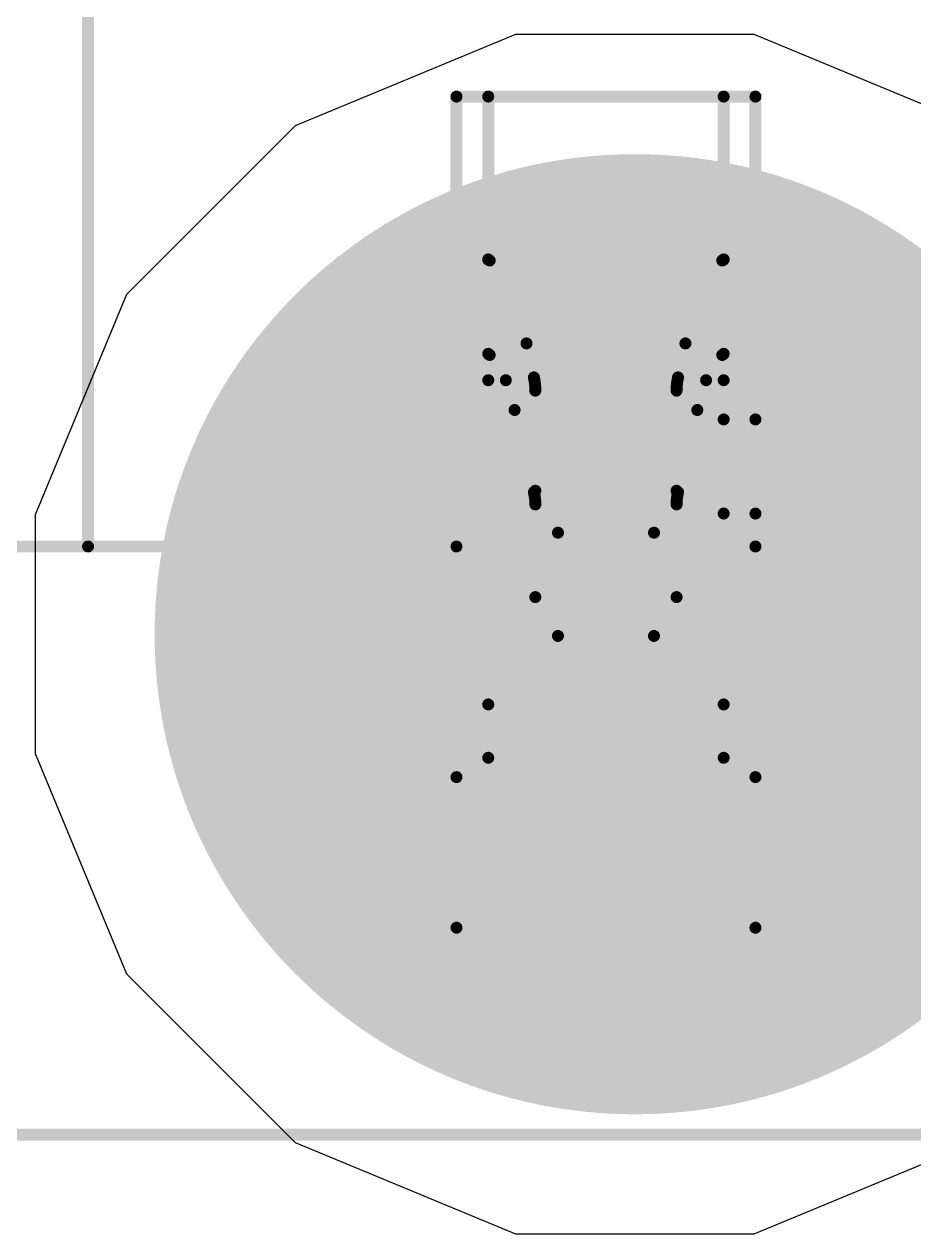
# Model space of a CAD drawing. Header units: inches. Extents: x -6 to 5433, y -4 to 5447.
# Drawn here: x 5.422 to 6.367, y 26.19 to 27.475 of the extents above; entities that cross this region are included whole.
import ezdxf

# ---------------------------------------------------------------- set-up
doc = ezdxf.new("R2010")
doc.units = ezdxf.units.IN
for name, color, linetype in [('Bottom Layer', 5, 'Continuous'), ('Bottom Solder', 6, 'Continuous'), ('Drill Drawing', 1, 'Continuous'), ('Ground', 16, 'Continuous'), ('Mechanical 4', 56, 'Continuous'), ('Pad Holes', 156, 'Continuous'), ('Power', 76, 'Continuous'), ('Top Layer', 1, 'Continuous'), ('Top Solder', 216, 'Continuous')]:
    doc.layers.add(name, color=color, linetype=linetype)

# ---------------------------------------------------------------- blocks, each defined once
blk = doc.blocks.new('QTH_030_01_L_D_A_K_TR_154')
at = {"layer": 'Bottom Solder'}
h = blk.add_hatch(color=6, dxfattribs=at)
edge = h.paths.add_edge_path()
edge.add_arc((9.2399993, 2.03000102), 0.1016, 0, 360)
at = {"layer": 'Pad Holes'}
h = blk.add_hatch(color=7, dxfattribs=at)
edge = h.paths.add_edge_path()
edge.add_arc((9.2399993, 2.03000102), 0.50999898, 0, 360)
at = {"layer": 'Top Solder'}
h = blk.add_hatch(color=216, dxfattribs=at)
edge = h.paths.add_edge_path()
edge.add_arc((9.2399993, 2.03000102), 0.1016, 0, 360)

msp = doc.modelspace()

# ---------------------------------------------------------------- linework, layer by layer
at = {"layer": 'Bottom Layer'}
for p, q in [((5.9438921, 27.46374492), (5.70977014, 27.36676772)), ((6.197307899999999, 27.46374492), (5.9438921, 27.46374492)), ((6.431429859999999, 27.36676772), (6.197307899999999, 27.46374492)), ((5.70977014, 27.36676772), (5.53057822, 27.1875758)), ((5.53057822, 27.1875758), (5.43360102, 26.95345384)), ((5.43360102, 26.95345384), (5.43360102, 26.70003804)), ((5.43360102, 26.70003804), (5.53057822, 26.46591608)), ((5.53057822, 26.46591608), (5.70977014, 26.28672416)), ((5.70977014, 26.28672416), (5.9438921, 26.18974696)), ((6.197307899999999, 26.18974696), (6.431429859999999, 26.28672416)), ((5.9438921, 26.18974696), (6.197307899999999, 26.18974696))]:
    msp.add_line(p, q, dxfattribs=at)
at = {"layer": 'Drill Drawing'}
for points in [[(5.9436, 26.95374594, 0.0508, 0.0508, 0), (5.9436, 27.08074594, 0.0508, 0.0508, 0)], [(5.9436, 27.08074594, 0.0508, 0.0508, 0), (6.1976, 27.08074594, 0.0508, 0.0508, 0)], [(6.1976, 26.95374594, 0.0508, 0.0508, 0), (6.1976, 27.08074594, 0.0508, 0.0508, 0)], [(5.8166, 26.69974594, 0.0508, 0.0508, 0), (5.8166, 26.95374594, 0.0508, 0.0508, 0)], [(5.8166, 26.95374594, 0.0508, 0.0508, 0), (5.9436, 26.95374594, 0.0508, 0.0508, 0)], [(6.1976, 26.95374594, 0.0508, 0.0508, 0), (6.324599999999999, 26.95374594, 0.0508, 0.0508, 0)], [(6.324599999999999, 26.69974594, 0.0508, 0.0508, 0), (6.324599999999999, 26.95374594, 0.0508, 0.0508, 0)], [(5.8166, 26.69974594, 0.0508, 0.0508, 0), (5.9436, 26.69974594, 0.0508, 0.0508, 0)], [(5.9436, 26.57274594, 0.0508, 0.0508, 0), (5.9436, 26.69974594, 0.0508, 0.0508, 0)], [(6.1976, 26.69974594, 0.0508, 0.0508, 0), (6.324599999999999, 26.69974594, 0.0508, 0.0508, 0)], [(6.1976, 26.57274594, 0.0508, 0.0508, 0), (6.1976, 26.69974594, 0.0508, 0.0508, 0)], [(5.9436, 26.57274594, 0.0508, 0.0508, 0), (6.1976, 26.57274594, 0.0508, 0.0508, 0)]]:
    msp.add_lwpolyline(points, format="xyseb", dxfattribs=at)
for points in [[(5.9309, 27.08074594, 0.0254, 0.0254, 1), (5.9563, 27.08074594, 0.0254, 0.0254, 1)], [(5.9309, 27.08074594, 0.0254, 0.0254, 1), (5.9563, 27.08074594, 0.0254, 0.0254, 1)], [(6.1849, 27.08074594, 0.0254, 0.0254, 1), (6.210299999999999, 27.08074594, 0.0254, 0.0254, 1)], [(6.1849, 27.08074594, 0.0254, 0.0254, 1), (6.210299999999999, 27.08074594, 0.0254, 0.0254, 1)], [(5.8039, 26.95374594, 0.0254, 0.0254, 1), (5.8293, 26.95374594, 0.0254, 0.0254, 1)], [(5.8039, 26.95374594, 0.0254, 0.0254, 1), (5.8293, 26.95374594, 0.0254, 0.0254, 1)], [(5.9309, 26.95374594, 0.0254, 0.0254, 1), (5.9563, 26.95374594, 0.0254, 0.0254, 1)], [(5.9309, 26.95374594, 0.0254, 0.0254, 1), (5.9563, 26.95374594, 0.0254, 0.0254, 1)], [(6.1849, 26.95374594, 0.0254, 0.0254, 1), (6.210299999999999, 26.95374594, 0.0254, 0.0254, 1)], [(6.1849, 26.95374594, 0.0254, 0.0254, 1), (6.210299999999999, 26.95374594, 0.0254, 0.0254, 1)], [(6.3119, 26.95374594, 0.0254, 0.0254, 1), (6.3373, 26.95374594, 0.0254, 0.0254, 1)], [(6.3119, 26.95374594, 0.0254, 0.0254, 1), (6.3373, 26.95374594, 0.0254, 0.0254, 1)], [(5.8039, 26.69974594, 0.0254, 0.0254, 1), (5.8293, 26.69974594, 0.0254, 0.0254, 1)], [(5.8039, 26.69974594, 0.0254, 0.0254, 1), (5.8293, 26.69974594, 0.0254, 0.0254, 1)], [(5.9309, 26.69974594, 0.0254, 0.0254, 1), (5.9563, 26.69974594, 0.0254, 0.0254, 1)], [(5.9309, 26.69974594, 0.0254, 0.0254, 1), (5.9563, 26.69974594, 0.0254, 0.0254, 1)], [(6.1849, 26.69974594, 0.0254, 0.0254, 1), (6.210299999999999, 26.69974594, 0.0254, 0.0254, 1)], [(6.1849, 26.69974594, 0.0254, 0.0254, 1), (6.210299999999999, 26.69974594, 0.0254, 0.0254, 1)], [(6.3119, 26.69974594, 0.0254, 0.0254, 1), (6.3373, 26.69974594, 0.0254, 0.0254, 1)], [(6.3119, 26.69974594, 0.0254, 0.0254, 1), (6.3373, 26.69974594, 0.0254, 0.0254, 1)], [(5.9309, 26.57274594, 0.0254, 0.0254, 1), (5.9563, 26.57274594, 0.0254, 0.0254, 1)], [(5.9309, 26.57274594, 0.0254, 0.0254, 1), (5.9563, 26.57274594, 0.0254, 0.0254, 1)], [(6.1849, 26.57274594, 0.0254, 0.0254, 1), (6.210299999999999, 26.57274594, 0.0254, 0.0254, 1)], [(6.1849, 26.57274594, 0.0254, 0.0254, 1), (6.210299999999999, 26.57274594, 0.0254, 0.0254, 1)]]:
    msp.add_lwpolyline(points, format="xyseb", close=True, dxfattribs=at)
at = {"layer": 'Ground'}
for p, q in [((5.9438921, 27.46374492), (5.70977014, 27.36676772)), ((6.197307899999999, 27.46374492), (5.9438921, 27.46374492)), ((6.431429859999999, 27.36676772), (6.197307899999999, 27.46374492)), ((5.70977014, 27.36676772), (5.53057822, 27.1875758)), ((5.53057822, 27.1875758), (5.43360102, 26.95345384)), ((5.43360102, 26.95345384), (5.43360102, 26.70003804)), ((5.43360102, 26.70003804), (5.53057822, 26.46591608)), ((5.53057822, 26.46591608), (5.70977014, 26.28672416)), ((5.70977014, 26.28672416), (5.9438921, 26.18974696)), ((6.197307899999999, 26.18974696), (6.431429859999999, 26.28672416)), ((5.9438921, 26.18974696), (6.197307899999999, 26.18974696))]:
    msp.add_line(p, q, dxfattribs=at)
at = {"layer": 'Mechanical 4'}
for points in [[(5.4899052, 26.91994615999999, 0.0127, 0.0127, 0), (5.4899052, 28.06494514, 0.0127, 0.0127, 0)], [(5.8811541, 26.5149457, 0.0127, 0.0127, 0), (5.8811541, 27.39794622, 0.0127, 0.0127, 0)], [(5.8811541, 27.39794622, 0.0127, 0.0127, 0), (6.1986541, 27.39794622, 0.0127, 0.0127, 0)], [(5.91490562, 26.69548128, 0.0127, 0.0127, 0), (5.91490562, 27.39794622, 0.0127, 0.0127, 0)], [(6.16490512, 26.69548128, 0.0127, 0.0127, 0), (6.16490512, 27.39794622, 0.0127, 0.0127, 0)], [(6.1986541, 26.5149457, 0.0127, 0.0127, 0), (6.1986541, 27.39794622, 0.0127, 0.0127, 0)], [(5.9149996, 27.224609, 0.0127, 0.0127, -0.03260548564257298), (5.914903079999999, 27.22474616, 0.0127, 0.0127, 0)], [(5.91490562, 27.22494682, 0.0127, 0.0127, 0), (6.16490512, 27.22494682, 0.0127, 0.0127, 0)], [(5.915070719999999, 27.22453788, 0.0127, 0.0127, -0.02828759402840294), (5.915002139999999, 27.224609, 0.0127, 0.0127, 0)], [(5.915164699999999, 27.22445914, 0.0127, 0.0127, -0.02675080181425655), (5.915070719999999, 27.22453788, 0.0127, 0.0127, 0)], [(5.915289159999999, 27.22437278, 0.0127, 0.0127, -0.02199381124417709), (5.915164699999999, 27.22445914, 0.0127, 0.0127, 0)], [(5.915456799999999, 27.22427626, 0.0127, 0.0127, -0.01668692769268873), (5.915289159999999, 27.22437278, 0.0127, 0.0127, 0)], [(5.91566, 27.22416958, 0.0127, 0.0127, -0.009375562041882075), (5.91545426, 27.22427626, 0.0127, 0.0127, 0)], [(5.915898759999999, 27.22405528, 0.0127, 0.0127, -0.005205298924332261), (5.91566, 27.22416704, 0.0127, 0.0127, 0)], [(5.915898759999999, 27.22405528, 0.0127, 0.0127, 0), (5.9161553, 27.2239359, 0.0127, 0.0127, 0)], [(5.9161553, 27.2239359, 0.0127, 0.0127, 0), (5.91642454, 27.22381652, 0.0127, 0.0127, 0)], [(5.91642454, 27.12343572, 0.0127, 0.0127, 0), (5.91642454, 27.22381652, 0.0127, 0.0127, 0)], [(5.91642454, 27.22381652, 0.0127, 0.0127, -0.1798941776662689), (5.95553292, 27.13571154, 0.0127, 0.0127, 0)], [(6.12427782, 27.13571154, 0.0127, 0.0127, -0.1798941776662689), (6.1633862, 27.22381652, 0.0127, 0.0127, 0)], [(6.1633862, 27.22381652, 0.0127, 0.0127, 0), (6.163896739999999, 27.22405274, 0.0127, 0.0127, 0)], [(6.1633862, 27.12343572, 0.0127, 0.0127, 0), (6.1633862, 27.22381652, 0.0127, 0.0127, 0)], [(6.163896739999999, 27.22405274, 0.0127, 0.0127, 0), (6.16413296, 27.2241645, 0.0127, 0.0127, 0)], [(6.16434378, 27.22427118, 0.0127, 0.0127, -0.007070259543646276), (6.16413296, 27.2241645, 0.0127, 0.0127, 0)], [(6.16451904, 27.22437024, 0.0127, 0.0127, -0.01220881835744034), (6.16434124, 27.22427118, 0.0127, 0.0127, 0)], [(6.16466128, 27.22446168, 0.0127, 0.0127, -0.02261982989454981), (6.16452158, 27.22437024, 0.0127, 0.0127, 0)], [(6.164757799999999, 27.22454042, 0.0127, 0.0127, -0.03188108950377697), (6.16465874, 27.22446168, 0.0127, 0.0127, 0)], [(6.164823839999999, 27.22461408, 0.0127, 0.0127, -0.03744577974841218), (6.164757799999999, 27.22454042, 0.0127, 0.0127, 0)], [(6.16486956, 27.22468012, 0.0127, 0.0127, -0.03268866428015043), (6.164823839999999, 27.22461154, 0.0127, 0.0127, 0)], [(6.16490258, 27.22474616, 0.0127, 0.0127, -0.01323434477474071), (6.164867019999999, 27.22468012, 0.0127, 0.0127, 0)], [(5.95553292, 27.13571154, 0.0127, 0.0127, 0), (6.12427782, 27.13571154, 0.0127, 0.0127, 0)], [(5.95553292, 27.13571154, 0.0127, 0.0127, 0), (5.9633866, 27.0996156, 0.0127, 0.0127, 0)], [(6.116424139999999, 27.0996156, 0.0127, 0.0127, 0), (6.12427782, 27.13571154, 0.0127, 0.0127, 0)], [(5.915002139999999, 27.1244949, 0.0127, 0.0127, -0.02859692939376314), (5.914903079999999, 27.12467778, 0.0127, 0.0127, 0)], [(5.915164699999999, 27.12429678, 0.0127, 0.0127, -0.05432141868967081), (5.91500468, 27.12449744, 0.0127, 0.0127, 0)], [(5.915289159999999, 27.1241774, 0.0127, 0.0127, -0.02338615140961803), (5.915164699999999, 27.12429424, 0.0127, 0.0127, 0)], [(5.91545426, 27.12405294, 0.0127, 0.0127, -0.01856230609645373), (5.915289159999999, 27.12417994, 0.0127, 0.0127, 0)], [(5.91566, 27.12390816, 0.0127, 0.0127, -0.01073692513035526), (5.91545426, 27.1240504, 0.0127, 0.0127, 0)], [(5.915898759999999, 27.12375576, 0.0127, 0.0127, -0.006054830968178), (5.91566254, 27.12390816, 0.0127, 0.0127, 0)], [(5.915898759999999, 27.1237583, 0.0127, 0.0127, 0), (5.9161553, 27.12359828, 0.0127, 0.0127, 0)], [(5.9161553, 27.12359828, 0.0127, 0.0127, 0), (5.91642454, 27.12343572, 0.0127, 0.0127, 0)], [(5.91642454, 27.12343826, 0.0127, 0.0127, -0.1625908253546253), (5.942865939999999, 27.0649446, 0.0127, 0.0127, 0)], [(6.136944799999999, 27.0649446, 0.0127, 0.0127, -0.1625908253546254), (6.1633862, 27.12343826, 0.0127, 0.0127, 0)], [(6.1633862, 27.12343572, 0.0127, 0.0127, 0), (6.163896739999999, 27.12375322, 0.0127, 0.0127, 0)], [(6.16413296, 27.12390308, 0.0127, 0.0127, -0.004820614417159611), (6.163896739999999, 27.12375322, 0.0127, 0.0127, 0)], [(6.16434124, 27.12404532, 0.0127, 0.0127, -0.008119958951904968), (6.164130419999999, 27.12390308, 0.0127, 0.0127, 0)], [(6.16451904, 27.12418248, 0.0127, 0.0127, -0.01372913841857004), (6.16434124, 27.12404786, 0.0127, 0.0127, 0)], [(6.16465874, 27.12429932, 0.0127, 0.0127, -0.02446216596522549), (6.16452158, 27.12417994, 0.0127, 0.0127, 0)], [(6.164757799999999, 27.124406, 0.0127, 0.0127, -0.03231853515335774), (6.16465874, 27.12429932, 0.0127, 0.0127, 0)], [(6.164823839999999, 27.12450252, 0.0127, 0.0127, -0.03504147991941825), (6.164757799999999, 27.124406, 0.0127, 0.0127, 0)], [(6.16486956, 27.12459142, 0.0127, 0.0127, -0.0284044613098877), (6.164823839999999, 27.12450252, 0.0127, 0.0127, 0)], [(6.16490512, 27.12467524, 0.0127, 0.0127, -0.01102179309776264), (6.16486956, 27.12458888, 0.0127, 0.0127, 0)], [(5.91490562, 27.09661078, 0.0127, 0.0127, 0), (5.933567, 27.09661078, 0.0127, 0.0127, 0)], [(5.9633866, 26.9776575, 0.0127, 0.0127, 0), (5.9633866, 27.0996156, 0.0127, 0.0127, 0)], [(5.9633866, 27.0996156, 0.0127, 0.0127, -0.05365795323476556), (5.964905519999999, 27.085544, 0.0127, 0.0127, 0)], [(6.11490522, 27.085544, 0.0127, 0.0127, -0.05365795323520318), (6.116424139999999, 27.0996156, 0.0127, 0.0127, 0)], [(6.116424139999999, 26.9776575, 0.0127, 0.0127, 0), (6.116424139999999, 27.0996156, 0.0127, 0.0127, 0)], [(6.14624374, 27.09661078, 0.0127, 0.0127, 0), (6.16490512, 27.09661078, 0.0127, 0.0127, 0)], [(5.964905519999999, 26.86619468, 0.0127, 0.0127, 0), (5.964905519999999, 27.085544, 0.0127, 0.0127, 0)], [(6.11490522, 26.86619468, 0.0127, 0.0127, 0), (6.11490522, 27.085544, 0.0127, 0.0127, 0)], [(5.9428634, 27.06494714, 0.0127, 0.0127, 0), (5.9633866, 26.9776575, 0.0127, 0.0127, 0)], [(6.116424139999999, 26.9776575, 0.0127, 0.0127, 0), (6.136944799999999, 27.06494714, 0.0127, 0.0127, 0)], [(6.16490512, 27.05494462, 0.0127, 0.0127, 0), (6.1986541, 27.05494462, 0.0127, 0.0127, 0)], [(5.9633866, 26.9776575, 0.0127, 0.0127, -0.05786387190151768), (5.964905519999999, 26.96463492, 0.0127, 0.0127, 0)], [(5.988913599999999, 26.93460704, 0.0127, 0.0127, -0.2374801051851251), (5.964905519999999, 26.97917896, 0.0127, 0.0127, 0)], [(6.11490522, 26.97917896, 0.0127, 0.0127, -0.2374801051855858), (6.090897139999999, 26.93460704, 0.0127, 0.0127, 0)], [(6.11490522, 26.96463492, 0.0127, 0.0127, -0.05786387190108001), (6.116424139999999, 26.9776575, 0.0127, 0.0127, 0)], [(6.16490512, 26.95494482, 0.0127, 0.0127, 0), (6.1986541, 26.95494482, 0.0127, 0.0127, 0)], [(5.98891614, 26.93460704, 0.0127, 0.0127, 0), (6.0908946, 26.93460704, 0.0127, 0.0127, 0)], [(5.98891614, 26.82494508, 0.0127, 0.0127, 0), (5.98891614, 26.93460704, 0.0127, 0.0127, 0)], [(6.0908946, 26.82494508, 0.0127, 0.0127, 0), (6.0908946, 26.93460704, 0.0127, 0.0127, 0)], [(4.59990444, 26.91994615999999, 0.0127, 0.0127, 0), (5.8811541, 26.91994615999999, 0.0127, 0.0127, 0)], [(6.1986541, 26.91994615999999, 0.0127, 0.0127, 0), (6.516154099999999, 26.91994615999999, 0.0127, 0.0127, 0)], [(5.988913599999999, 26.82494762, 0.0127, 0.0127, -0.2473774779348601), (5.964905519999999, 26.86619722, 0.0127, 0.0127, 0)], [(6.11490522, 26.86619722, 0.0127, 0.0127, -0.2473774779353234), (6.090897139999999, 26.82494762, 0.0127, 0.0127, 0)], [(5.98891614, 26.82494508, 0.0127, 0.0127, 0), (6.0908946, 26.82494508, 0.0127, 0.0127, 0)], [(5.91490562, 26.75215376, 0.0127, 0.0127, 0), (6.16490512, 26.75215376, 0.0127, 0.0127, 0)], [(5.91490562, 26.69548128, 0.0127, 0.0127, 0), (6.16490512, 26.69548128, 0.0127, 0.0127, 0)], [(5.8811541, 26.67494538, 0.0127, 0.0127, 0), (6.1986541, 26.67494538, 0.0127, 0.0127, 0)], [(5.8811541, 26.5149457, 0.0127, 0.0127, 0), (6.1986541, 26.5149457, 0.0127, 0.0127, 0)], [(3.36240628, 26.29494614, 0.0127, 0.0127, 0), (27.13240446, 26.29494614, 0.0127, 0.0127, 0)]]:
    msp.add_lwpolyline(points, format="xyseb", dxfattribs=at)
for points in [[(5.877979099999999, 27.39794622, 0.00635, 0.00635, 1), (5.8843291, 27.39794622, 0.00635, 0.00635, 1)], [(5.877979099999999, 27.39794622, 0.00635, 0.00635, 1), (5.8843291, 27.39794622, 0.00635, 0.00635, 1)], [(5.911730619999999, 27.39794622, 0.00635, 0.00635, 1), (5.91808062, 27.39794622, 0.00635, 0.00635, 1)], [(6.16173012, 27.39794622, 0.00635, 0.00635, 1), (6.168080119999999, 27.39794622, 0.00635, 0.00635, 1)], [(6.1954791, 27.39794622, 0.00635, 0.00635, 1), (6.201829099999999, 27.39794622, 0.00635, 0.00635, 1)], [(6.1954791, 27.39794622, 0.00635, 0.00635, 1), (6.201829099999999, 27.39794622, 0.00635, 0.00635, 1)], [(5.91172808, 27.22474616, 0.00635, 0.00635, 1), (5.91807808, 27.22474616, 0.00635, 0.00635, 1)], [(5.911730619999999, 27.22494682, 0.00635, 0.00635, 1), (5.91808062, 27.22494682, 0.00635, 0.00635, 1)], [(5.9118246, 27.224609, 0.00635, 0.00635, 1), (5.9181746, 27.224609, 0.00635, 0.00635, 1)], [(5.91182714, 27.224609, 0.00635, 0.00635, 1), (5.918177139999999, 27.224609, 0.00635, 0.00635, 1)], [(5.91189572, 27.22453788, 0.00635, 0.00635, 1), (5.91824572, 27.22453788, 0.00635, 0.00635, 1)], [(5.91189572, 27.22453788, 0.00635, 0.00635, 1), (5.91824572, 27.22453788, 0.00635, 0.00635, 1)], [(5.911989699999999, 27.22445914, 0.00635, 0.00635, 1), (5.9183397, 27.22445914, 0.00635, 0.00635, 1)], [(5.911989699999999, 27.22445914, 0.00635, 0.00635, 1), (5.9183397, 27.22445914, 0.00635, 0.00635, 1)], [(5.91211416, 27.22437278, 0.00635, 0.00635, 1), (5.91846416, 27.22437278, 0.00635, 0.00635, 1)], [(5.91211416, 27.22437278, 0.00635, 0.00635, 1), (5.91846416, 27.22437278, 0.00635, 0.00635, 1)], [(5.91227926, 27.22427626, 0.00635, 0.00635, 1), (5.918629259999999, 27.22427626, 0.00635, 0.00635, 1)], [(5.9122818, 27.22427626, 0.00635, 0.00635, 1), (5.9186318, 27.22427626, 0.00635, 0.00635, 1)], [(5.912485, 27.22416958, 0.00635, 0.00635, 1), (5.918835, 27.22416958, 0.00635, 0.00635, 1)], [(5.912485, 27.22416704, 0.00635, 0.00635, 1), (5.918835, 27.22416704, 0.00635, 0.00635, 1)], [(5.91272376, 27.22405528, 0.00635, 0.00635, 1), (5.91907376, 27.22405528, 0.00635, 0.00635, 1)], [(5.91272376, 27.22405528, 0.00635, 0.00635, 1), (5.91907376, 27.22405528, 0.00635, 0.00635, 1)], [(5.912980299999999, 27.2239359, 0.00635, 0.00635, 1), (5.919330299999999, 27.2239359, 0.00635, 0.00635, 1)], [(5.912980299999999, 27.2239359, 0.00635, 0.00635, 1), (5.919330299999999, 27.2239359, 0.00635, 0.00635, 1)], [(5.913249539999999, 27.22381652, 0.00635, 0.00635, 1), (5.919599539999999, 27.22381652, 0.00635, 0.00635, 1)], [(5.913249539999999, 27.22381652, 0.00635, 0.00635, 1), (5.919599539999999, 27.22381652, 0.00635, 0.00635, 1)], [(5.913249539999999, 27.22381652, 0.00635, 0.00635, 1), (5.919599539999999, 27.22381652, 0.00635, 0.00635, 1)], [(6.160211199999999, 27.22381652, 0.00635, 0.00635, 1), (6.166561199999999, 27.22381652, 0.00635, 0.00635, 1)], [(6.160211199999999, 27.22381652, 0.00635, 0.00635, 1), (6.166561199999999, 27.22381652, 0.00635, 0.00635, 1)], [(6.160211199999999, 27.22381652, 0.00635, 0.00635, 1), (6.166561199999999, 27.22381652, 0.00635, 0.00635, 1)], [(6.16072174, 27.22405274, 0.00635, 0.00635, 1), (6.167071739999999, 27.22405274, 0.00635, 0.00635, 1)], [(6.16072174, 27.22405274, 0.00635, 0.00635, 1), (6.167071739999999, 27.22405274, 0.00635, 0.00635, 1)], [(6.16095796, 27.2241645, 0.00635, 0.00635, 1), (6.16730796, 27.2241645, 0.00635, 0.00635, 1)], [(6.16095796, 27.2241645, 0.00635, 0.00635, 1), (6.16730796, 27.2241645, 0.00635, 0.00635, 1)], [(6.161166239999999, 27.22427118, 0.00635, 0.00635, 1), (6.167516239999999, 27.22427118, 0.00635, 0.00635, 1)], [(6.16116878, 27.22427118, 0.00635, 0.00635, 1), (6.16751878, 27.22427118, 0.00635, 0.00635, 1)], [(6.161344039999999, 27.22437024, 0.00635, 0.00635, 1), (6.16769404, 27.22437024, 0.00635, 0.00635, 1)], [(6.16134658, 27.22437024, 0.00635, 0.00635, 1), (6.167696579999999, 27.22437024, 0.00635, 0.00635, 1)], [(6.16148374, 27.22446168, 0.00635, 0.00635, 1), (6.16783374, 27.22446168, 0.00635, 0.00635, 1)], [(6.161486279999999, 27.22446168, 0.00635, 0.00635, 1), (6.16783628, 27.22446168, 0.00635, 0.00635, 1)], [(6.1615828, 27.22454042, 0.00635, 0.00635, 1), (6.167932799999999, 27.22454042, 0.00635, 0.00635, 1)], [(6.1615828, 27.22454042, 0.00635, 0.00635, 1), (6.167932799999999, 27.22454042, 0.00635, 0.00635, 1)], [(6.16164884, 27.22461408, 0.00635, 0.00635, 1), (6.16799884, 27.22461408, 0.00635, 0.00635, 1)], [(6.16164884, 27.22461154, 0.00635, 0.00635, 1), (6.16799884, 27.22461154, 0.00635, 0.00635, 1)], [(6.161692019999999, 27.22468012, 0.00635, 0.00635, 1), (6.16804202, 27.22468012, 0.00635, 0.00635, 1)], [(6.16169456, 27.22468012, 0.00635, 0.00635, 1), (6.16804456, 27.22468012, 0.00635, 0.00635, 1)], [(6.161727579999999, 27.22474616, 0.00635, 0.00635, 1), (6.168077579999999, 27.22474616, 0.00635, 0.00635, 1)], [(6.16173012, 27.22494682, 0.00635, 0.00635, 1), (6.168080119999999, 27.22494682, 0.00635, 0.00635, 1)], [(5.95235792, 27.13571154, 0.00635, 0.00635, 1), (5.958707919999999, 27.13571154, 0.00635, 0.00635, 1)], [(5.95235792, 27.13571154, 0.00635, 0.00635, 1), (5.958707919999999, 27.13571154, 0.00635, 0.00635, 1)], [(5.95235792, 27.13571154, 0.00635, 0.00635, 1), (5.958707919999999, 27.13571154, 0.00635, 0.00635, 1)], [(6.121102819999999, 27.13571154, 0.00635, 0.00635, 1), (6.127452819999999, 27.13571154, 0.00635, 0.00635, 1)], [(6.121102819999999, 27.13571154, 0.00635, 0.00635, 1), (6.127452819999999, 27.13571154, 0.00635, 0.00635, 1)], [(6.121102819999999, 27.13571154, 0.00635, 0.00635, 1), (6.127452819999999, 27.13571154, 0.00635, 0.00635, 1)], [(5.91172808, 27.12467778, 0.00635, 0.00635, 1), (5.91807808, 27.12467778, 0.00635, 0.00635, 1)], [(5.91182714, 27.1244949, 0.00635, 0.00635, 1), (5.918177139999999, 27.1244949, 0.00635, 0.00635, 1)], [(5.911829679999999, 27.12449744, 0.00635, 0.00635, 1), (5.91817968, 27.12449744, 0.00635, 0.00635, 1)], [(5.911989699999999, 27.12429678, 0.00635, 0.00635, 1), (5.9183397, 27.12429678, 0.00635, 0.00635, 1)], [(5.911989699999999, 27.12429424, 0.00635, 0.00635, 1), (5.9183397, 27.12429424, 0.00635, 0.00635, 1)], [(5.91211416, 27.12417994, 0.00635, 0.00635, 1), (5.91846416, 27.12417994, 0.00635, 0.00635, 1)], [(5.91211416, 27.1241774, 0.00635, 0.00635, 1), (5.91846416, 27.1241774, 0.00635, 0.00635, 1)], [(5.91227926, 27.12405294, 0.00635, 0.00635, 1), (5.918629259999999, 27.12405294, 0.00635, 0.00635, 1)], [(5.91227926, 27.1240504, 0.00635, 0.00635, 1), (5.918629259999999, 27.1240504, 0.00635, 0.00635, 1)], [(5.912485, 27.12390816, 0.00635, 0.00635, 1), (5.918835, 27.12390816, 0.00635, 0.00635, 1)], [(5.91248754, 27.12390816, 0.00635, 0.00635, 1), (5.91883754, 27.12390816, 0.00635, 0.00635, 1)], [(5.91272376, 27.1237583, 0.00635, 0.00635, 1), (5.91907376, 27.1237583, 0.00635, 0.00635, 1)], [(5.91272376, 27.12375576, 0.00635, 0.00635, 1), (5.91907376, 27.12375576, 0.00635, 0.00635, 1)], [(5.912980299999999, 27.12359828, 0.00635, 0.00635, 1), (5.919330299999999, 27.12359828, 0.00635, 0.00635, 1)], [(5.912980299999999, 27.12359828, 0.00635, 0.00635, 1), (5.919330299999999, 27.12359828, 0.00635, 0.00635, 1)], [(5.913249539999999, 27.12343826, 0.00635, 0.00635, 1), (5.919599539999999, 27.12343826, 0.00635, 0.00635, 1)], [(5.913249539999999, 27.12343572, 0.00635, 0.00635, 1), (5.919599539999999, 27.12343572, 0.00635, 0.00635, 1)], [(5.913249539999999, 27.12343572, 0.00635, 0.00635, 1), (5.919599539999999, 27.12343572, 0.00635, 0.00635, 1)], [(6.160211199999999, 27.12343826, 0.00635, 0.00635, 1), (6.166561199999999, 27.12343826, 0.00635, 0.00635, 1)], [(6.160211199999999, 27.12343572, 0.00635, 0.00635, 1), (6.166561199999999, 27.12343572, 0.00635, 0.00635, 1)], [(6.160211199999999, 27.12343572, 0.00635, 0.00635, 1), (6.166561199999999, 27.12343572, 0.00635, 0.00635, 1)], [(6.16072174, 27.12375322, 0.00635, 0.00635, 1), (6.167071739999999, 27.12375322, 0.00635, 0.00635, 1)], [(6.16072174, 27.12375322, 0.00635, 0.00635, 1), (6.167071739999999, 27.12375322, 0.00635, 0.00635, 1)], [(6.16095542, 27.12390308, 0.00635, 0.00635, 1), (6.16730542, 27.12390308, 0.00635, 0.00635, 1)], [(6.16095796, 27.12390308, 0.00635, 0.00635, 1), (6.16730796, 27.12390308, 0.00635, 0.00635, 1)], [(6.161166239999999, 27.12404786, 0.00635, 0.00635, 1), (6.167516239999999, 27.12404786, 0.00635, 0.00635, 1)], [(6.161166239999999, 27.12404532, 0.00635, 0.00635, 1), (6.167516239999999, 27.12404532, 0.00635, 0.00635, 1)], [(6.161344039999999, 27.12418248, 0.00635, 0.00635, 1), (6.16769404, 27.12418248, 0.00635, 0.00635, 1)], [(6.16134658, 27.12417994, 0.00635, 0.00635, 1), (6.167696579999999, 27.12417994, 0.00635, 0.00635, 1)], [(6.16148374, 27.12429932, 0.00635, 0.00635, 1), (6.16783374, 27.12429932, 0.00635, 0.00635, 1)], [(6.16148374, 27.12429932, 0.00635, 0.00635, 1), (6.16783374, 27.12429932, 0.00635, 0.00635, 1)], [(6.1615828, 27.124406, 0.00635, 0.00635, 1), (6.167932799999999, 27.124406, 0.00635, 0.00635, 1)], [(6.1615828, 27.124406, 0.00635, 0.00635, 1), (6.167932799999999, 27.124406, 0.00635, 0.00635, 1)], [(6.16164884, 27.12450252, 0.00635, 0.00635, 1), (6.16799884, 27.12450252, 0.00635, 0.00635, 1)], [(6.16164884, 27.12450252, 0.00635, 0.00635, 1), (6.16799884, 27.12450252, 0.00635, 0.00635, 1)], [(6.16169456, 27.12459142, 0.00635, 0.00635, 1), (6.16804456, 27.12459142, 0.00635, 0.00635, 1)], [(6.16169456, 27.12458888, 0.00635, 0.00635, 1), (6.16804456, 27.12458888, 0.00635, 0.00635, 1)], [(6.16173012, 27.12467524, 0.00635, 0.00635, 1), (6.168080119999999, 27.12467524, 0.00635, 0.00635, 1)], [(5.911730619999999, 27.09661078, 0.00635, 0.00635, 1), (5.91808062, 27.09661078, 0.00635, 0.00635, 1)], [(5.930391999999999, 27.09661078, 0.00635, 0.00635, 1), (5.936742, 27.09661078, 0.00635, 0.00635, 1)], [(5.9602116, 27.0996156, 0.00635, 0.00635, 1), (5.966561599999999, 27.0996156, 0.00635, 0.00635, 1)], [(5.9602116, 27.0996156, 0.00635, 0.00635, 1), (5.966561599999999, 27.0996156, 0.00635, 0.00635, 1)], [(5.9602116, 27.0996156, 0.00635, 0.00635, 1), (5.966561599999999, 27.0996156, 0.00635, 0.00635, 1)], [(6.11324914, 27.0996156, 0.00635, 0.00635, 1), (6.11959914, 27.0996156, 0.00635, 0.00635, 1)], [(6.11324914, 27.0996156, 0.00635, 0.00635, 1), (6.11959914, 27.0996156, 0.00635, 0.00635, 1)], [(6.11324914, 27.0996156, 0.00635, 0.00635, 1), (6.11959914, 27.0996156, 0.00635, 0.00635, 1)], [(6.143068739999999, 27.09661078, 0.00635, 0.00635, 1), (6.14941874, 27.09661078, 0.00635, 0.00635, 1)], [(6.16173012, 27.09661078, 0.00635, 0.00635, 1), (6.168080119999999, 27.09661078, 0.00635, 0.00635, 1)], [(5.96173052, 27.085544, 0.00635, 0.00635, 1), (5.96808052, 27.085544, 0.00635, 0.00635, 1)], [(5.96173052, 27.085544, 0.00635, 0.00635, 1), (5.96808052, 27.085544, 0.00635, 0.00635, 1)], [(6.11173022, 27.085544, 0.00635, 0.00635, 1), (6.11808022, 27.085544, 0.00635, 0.00635, 1)], [(6.11173022, 27.085544, 0.00635, 0.00635, 1), (6.11808022, 27.085544, 0.00635, 0.00635, 1)], [(5.9396884, 27.06494714, 0.00635, 0.00635, 1), (5.9460384, 27.06494714, 0.00635, 0.00635, 1)], [(5.939690939999999, 27.0649446, 0.00635, 0.00635, 1), (5.94604094, 27.0649446, 0.00635, 0.00635, 1)], [(6.1337698, 27.06494714, 0.00635, 0.00635, 1), (6.1401198, 27.06494714, 0.00635, 0.00635, 1)], [(6.1337698, 27.0649446, 0.00635, 0.00635, 1), (6.1401198, 27.0649446, 0.00635, 0.00635, 1)], [(6.16173012, 27.05494462, 0.00635, 0.00635, 1), (6.168080119999999, 27.05494462, 0.00635, 0.00635, 1)], [(6.1954791, 27.05494462, 0.00635, 0.00635, 1), (6.201829099999999, 27.05494462, 0.00635, 0.00635, 1)], [(5.9602116, 26.9776575, 0.00635, 0.00635, 1), (5.966561599999999, 26.9776575, 0.00635, 0.00635, 1)], [(5.9602116, 26.9776575, 0.00635, 0.00635, 1), (5.966561599999999, 26.9776575, 0.00635, 0.00635, 1)], [(5.9602116, 26.9776575, 0.00635, 0.00635, 1), (5.966561599999999, 26.9776575, 0.00635, 0.00635, 1)], [(5.96173052, 26.97917896, 0.00635, 0.00635, 1), (5.96808052, 26.97917896, 0.00635, 0.00635, 1)], [(6.11173022, 26.97917896, 0.00635, 0.00635, 1), (6.11808022, 26.97917896, 0.00635, 0.00635, 1)], [(6.11324914, 26.9776575, 0.00635, 0.00635, 1), (6.11959914, 26.9776575, 0.00635, 0.00635, 1)], [(6.11324914, 26.9776575, 0.00635, 0.00635, 1), (6.11959914, 26.9776575, 0.00635, 0.00635, 1)], [(6.11324914, 26.9776575, 0.00635, 0.00635, 1), (6.11959914, 26.9776575, 0.00635, 0.00635, 1)], [(5.96173052, 26.96463492, 0.00635, 0.00635, 1), (5.96808052, 26.96463492, 0.00635, 0.00635, 1)], [(6.11173022, 26.96463492, 0.00635, 0.00635, 1), (6.11808022, 26.96463492, 0.00635, 0.00635, 1)], [(6.16173012, 26.95494482, 0.00635, 0.00635, 1), (6.168080119999999, 26.95494482, 0.00635, 0.00635, 1)], [(6.1954791, 26.95494482, 0.00635, 0.00635, 1), (6.201829099999999, 26.95494482, 0.00635, 0.00635, 1)], [(5.985738599999999, 26.93460704, 0.00635, 0.00635, 1), (5.9920886, 26.93460704, 0.00635, 0.00635, 1)], [(5.98574114, 26.93460704, 0.00635, 0.00635, 1), (5.99209114, 26.93460704, 0.00635, 0.00635, 1)], [(5.98574114, 26.93460704, 0.00635, 0.00635, 1), (5.99209114, 26.93460704, 0.00635, 0.00635, 1)], [(6.0877196, 26.93460704, 0.00635, 0.00635, 1), (6.094069599999999, 26.93460704, 0.00635, 0.00635, 1)], [(6.0877196, 26.93460704, 0.00635, 0.00635, 1), (6.094069599999999, 26.93460704, 0.00635, 0.00635, 1)], [(6.087722139999999, 26.93460704, 0.00635, 0.00635, 1), (6.09407214, 26.93460704, 0.00635, 0.00635, 1)], [(5.4867302, 26.91994615999999, 0.00635, 0.00635, 1), (5.4930802, 26.91994615999999, 0.00635, 0.00635, 1)], [(5.877979099999999, 26.91994615999999, 0.00635, 0.00635, 1), (5.8843291, 26.91994615999999, 0.00635, 0.00635, 1)], [(6.1954791, 26.91994615999999, 0.00635, 0.00635, 1), (6.201829099999999, 26.91994615999999, 0.00635, 0.00635, 1)], [(5.96173052, 26.86619722, 0.00635, 0.00635, 1), (5.96808052, 26.86619722, 0.00635, 0.00635, 1)], [(5.96173052, 26.86619468, 0.00635, 0.00635, 1), (5.96808052, 26.86619468, 0.00635, 0.00635, 1)], [(6.11173022, 26.86619722, 0.00635, 0.00635, 1), (6.11808022, 26.86619722, 0.00635, 0.00635, 1)], [(6.11173022, 26.86619468, 0.00635, 0.00635, 1), (6.11808022, 26.86619468, 0.00635, 0.00635, 1)], [(5.985738599999999, 26.82494762, 0.00635, 0.00635, 1), (5.9920886, 26.82494762, 0.00635, 0.00635, 1)], [(5.98574114, 26.82494508, 0.00635, 0.00635, 1), (5.99209114, 26.82494508, 0.00635, 0.00635, 1)], [(5.98574114, 26.82494508, 0.00635, 0.00635, 1), (5.99209114, 26.82494508, 0.00635, 0.00635, 1)], [(6.0877196, 26.82494508, 0.00635, 0.00635, 1), (6.094069599999999, 26.82494508, 0.00635, 0.00635, 1)], [(6.0877196, 26.82494508, 0.00635, 0.00635, 1), (6.094069599999999, 26.82494508, 0.00635, 0.00635, 1)], [(6.087722139999999, 26.82494762, 0.00635, 0.00635, 1), (6.09407214, 26.82494762, 0.00635, 0.00635, 1)], [(5.911730619999999, 26.75215376, 0.00635, 0.00635, 1), (5.91808062, 26.75215376, 0.00635, 0.00635, 1)], [(6.16173012, 26.75215376, 0.00635, 0.00635, 1), (6.168080119999999, 26.75215376, 0.00635, 0.00635, 1)], [(5.911730619999999, 26.69548128, 0.00635, 0.00635, 1), (5.91808062, 26.69548128, 0.00635, 0.00635, 1)], [(5.911730619999999, 26.69548128, 0.00635, 0.00635, 1), (5.91808062, 26.69548128, 0.00635, 0.00635, 1)], [(6.16173012, 26.69548128, 0.00635, 0.00635, 1), (6.168080119999999, 26.69548128, 0.00635, 0.00635, 1)], [(6.16173012, 26.69548128, 0.00635, 0.00635, 1), (6.168080119999999, 26.69548128, 0.00635, 0.00635, 1)], [(5.877979099999999, 26.67494538, 0.00635, 0.00635, 1), (5.8843291, 26.67494538, 0.00635, 0.00635, 1)], [(6.1954791, 26.67494538, 0.00635, 0.00635, 1), (6.201829099999999, 26.67494538, 0.00635, 0.00635, 1)], [(5.877979099999999, 26.5149457, 0.00635, 0.00635, 1), (5.8843291, 26.5149457, 0.00635, 0.00635, 1)], [(5.877979099999999, 26.5149457, 0.00635, 0.00635, 1), (5.8843291, 26.5149457, 0.00635, 0.00635, 1)], [(6.1954791, 26.5149457, 0.00635, 0.00635, 1), (6.201829099999999, 26.5149457, 0.00635, 0.00635, 1)], [(6.1954791, 26.5149457, 0.00635, 0.00635, 1), (6.201829099999999, 26.5149457, 0.00635, 0.00635, 1)]]:
    msp.add_lwpolyline(points, format="xyseb", close=True, dxfattribs=at)
at = {"layer": 'Power'}
for p, q in [((5.9438921, 27.46374492), (5.70977014, 27.36676772)), ((6.197307899999999, 27.46374492), (5.9438921, 27.46374492)), ((6.431429859999999, 27.36676772), (6.197307899999999, 27.46374492)), ((5.70977014, 27.36676772), (5.53057822, 27.1875758)), ((5.53057822, 27.1875758), (5.43360102, 26.95345384)), ((5.43360102, 26.95345384), (5.43360102, 26.70003804)), ((5.43360102, 26.70003804), (5.53057822, 26.46591608)), ((5.53057822, 26.46591608), (5.70977014, 26.28672416)), ((5.70977014, 26.28672416), (5.9438921, 26.18974696)), ((6.197307899999999, 26.18974696), (6.431429859999999, 26.28672416)), ((5.9438921, 26.18974696), (6.197307899999999, 26.18974696))]:
    msp.add_line(p, q, dxfattribs=at)
at = {"layer": 'Top Layer'}
for p, q in [((5.9438921, 27.46374492), (5.70977014, 27.36676772)), ((6.197307899999999, 27.46374492), (5.9438921, 27.46374492)), ((6.431429859999999, 27.36676772), (6.197307899999999, 27.46374492)), ((5.70977014, 27.36676772), (5.53057822, 27.1875758)), ((5.53057822, 27.1875758), (5.43360102, 26.95345384)), ((5.43360102, 26.95345384), (5.43360102, 26.70003804)), ((5.43360102, 26.70003804), (5.53057822, 26.46591608)), ((5.53057822, 26.46591608), (5.70977014, 26.28672416)), ((5.70977014, 26.28672416), (5.9438921, 26.18974696)), ((6.197307899999999, 26.18974696), (6.431429859999999, 26.28672416)), ((5.9438921, 26.18974696), (6.197307899999999, 26.18974696))]:
    msp.add_line(p, q, dxfattribs=at)

# ---------------------------------------------------------------- block references
at = {"rotation": 180}
msp.add_blockref('QTH_030_01_L_D_A_K_TR_154', (15.3105993, 28.85674696), dxfattribs=at)

doc.saveas('drawing.dxf')
